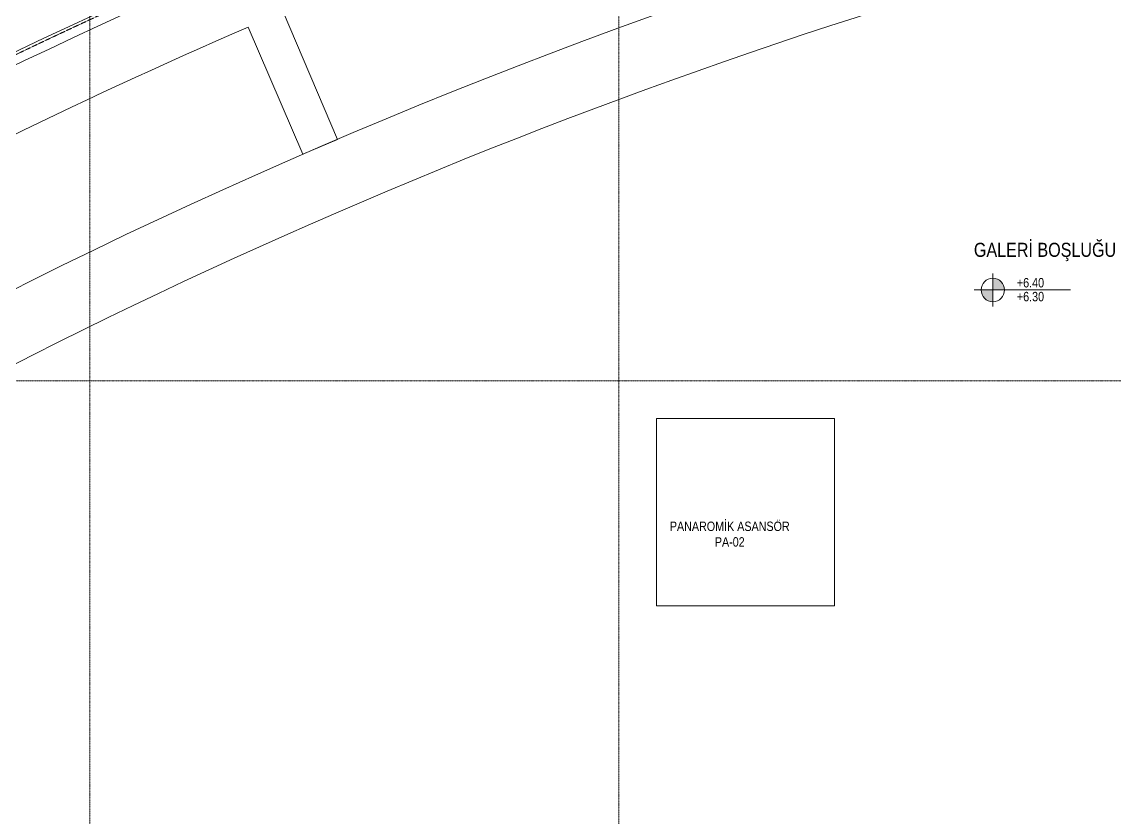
# Model space of a CAD drawing. Extents: x -1439 to 23780, y -1362 to 4476.
# Drawn here: x 13875 to 15042, y 718 to 1568 of the extents above; entities that cross this region are included whole.
import ezdxf
from ezdxf.enums import TextEntityAlignment as Align

# ---------------------------------------------------------------- set-up
doc = ezdxf.new("R2010")
doc.units = 0
doc.header["$MEASUREMENT"] = 0
for name, pattern in [('Audi$0$DASHDOT2', [0.5, 0.25, -0.125, 0, -0.125]), ('Audi$0$DOT2', [0.125, 0, -0.125]), ('Audi$0$HIDDEN', [0.375, 0.25, -0.125])]:
    doc.linetypes.add(name, pattern=pattern)
doc.layers.get('0').update_dxf_attribs({"color": 9, "lineweight": 9})
for name, color, linetype, lineweight in [('Audi$0$06B', 8, 'Continuous', 9), ('Audi$0$06C', 8, 'Continuous', 9), ('Audi$0$06D', 8, 'Continuous', 9), ('Audi$0$20', 8, 'Audi$0$DOT2', 9), ('Audi$0$21', 8, 'Continuous', 9), ('Audi$0$24', 8, 'Audi$0$DASHDOT2', 9), ('Audi$0$35', 8, 'Continuous', 9)]:
    doc.layers.add(name, color=color, linetype=linetype, lineweight=lineweight)
doc.styles.add('Audi$0$Arial', font='arial.ttf', dxfattribs={"height": 2.5})
doc.styles.add('Audi$0$MuuM_TEXT-STANDART', font='ARIALN.TTF')

# ---------------------------------------------------------------- blocks, each defined once
blk = doc.blocks.new('Audi$0$0_elevationtarget-p')
h = blk.add_hatch(color=256)
h.paths.add_polyline_path([(2.5, 0, 0.414214), (0, 2.5), (0, 0)])
h.paths.add_polyline_path([(0, 0), (-2.5, 0, 0.414214), (0, -2.5)])
blk.add_line((0, -3.5), (0, 3.5))
blk.add_lwpolyline([(16.6, 0), (-4, 0)])
blk.add_circle((0, 0), 2.5)
at = {"style": 'Audi$0$Arial'}
blk.add_attdef('BITMISKOT', text='', height=2, dxfattribs=at).set_placement((4.5, 0), align=Align.BOTTOM_LEFT)
blk.add_attdef('KABAKOT', text='', height=2, dxfattribs=at).set_placement((4.5, -0.59), align=Align.TOP_LEFT)
blk = doc.blocks.new('Audi$0$P-AKS_AUDI')
at = {"layer": 'Audi$0$21', "linetype": 'Audi$0$DASHDOT2'}
blk.add_lwpolyline([(-2664.62, -2580.53), (-2664.62, 1229.1)], dxfattribs=at)
at = {"layer": 'Audi$0$24'}
for points in [[(-2100, -2590), (-2100, 1250)], [(-3840, -1600), (360, -1600)]]:
    blk.add_lwpolyline(points, dxfattribs=at)
blk = doc.blocks.new('Audi$0$p-2. kat planı')
at = {"layer": 'Audi$0$20', "linetype": 'Audi$0$HIDDEN'}
blk.add_lwpolyline([(16671.5, 2158, 0.152192), (13054.4, 1065.3, 0.152192)], format="xyb", dxfattribs=at)
at = {"layer": 'Audi$0$24'}
blk.add_blockref('Audi$0$P-AKS_AUDI', (16612.5, 2785), dxfattribs=at)
at = {"layer": 'Audi$0$21', "style": 'Audi$0$MuuM_TEXT-STANDART'}
blk.add_text('GALERİ BOŞLUĞU', height=15, dxfattribs=at).set_placement((14891.3, 1317.4))
blk = doc.blocks.new('Audi$0$p-egikduvar')
at = {"layer": 'Audi$0$06D'}
blk.add_lwpolyline([(434, 458.1), (492.4, 322.4), (529.4, 338.1), (471.3, 474.2)], dxfattribs=at)
blk.add_lwpolyline([(-106.3, 191.9, -0.024013), (434, 458.1, -13.411976)], format="xyb", dxfattribs=at)

msp = doc.modelspace()

# ---------------------------------------------------------------- linework, layer by layer
at = {"layer": 'Audi$0$06B'}
for points in [[(13055.87, 1124.03, -0.1499725), (16650.5, 2206.09)], [(13033.61, 1157.26, -0.075525), (14783.96, 1979.92, -0.075525)]]:
    msp.add_lwpolyline(points, format="xyb", dxfattribs=at)
at = {"layer": 'Audi$0$06C'}
msp.add_lwpolyline([(13124.69, 1100.45), (13117.7, 1111.05, -0.1463969), (16605.5, 2161.14), (16605.5, 2148.44, 0.1463961), (13124.69, 1100.45, 3.3214153)], format="xyb", dxfattribs=at)
at = {"layer": 'Audi$0$06D'}
msp.add_lwpolyline([(15949.84, 1897.89, 0.099521), (13648.07, 1167.17, 0.099521)], format="xyb", dxfattribs=at)
msp.add_lwpolyline([(14742.5, 945), (14552.5, 945), (14552.5, 1145), (14742.5, 1145)], close=True, dxfattribs=at)
at = {"layer": 'Audi$0$20', "linetype": 'Audi$0$HIDDEN'}
for points in [[(13074.5, 1250.48, -0.1465747), (16650.5, 2301.36, -0.1465747)], [(13074.5, 1209.1, -0.1475534), (16652.5, 2266.71)]]:
    msp.add_lwpolyline(points, format="xyb", dxfattribs=at)
at = {"layer": 'Audi$0$35'}
msp.add_lwpolyline([(16650.5, 2363), (16650.5, 2272.98, 0.147272), (13074.5, 1216.59), (13074.5, 1835), (13854.5, 1835), (13854.5, 2483.5), (13840.44, 2489.8), (13837.5, 2489.8), (13837.5, 2570.2), (13840.5, 2570.2), (13854.5, 2576.5), (13854.5, 2580), (13854.5, 2657), (13835.5, 2657), (13835.5, 2763), (13854.5, 2763), (13854.5, 2803), (14182.5, 2803), (14182.5, 2363)], format="xyb", close=True, dxfattribs=at)
msp.add_lwpolyline([(16670.8, 1862.43, 0.158669), (13096.04, 734.16, 0.158669)], format="xyb", dxfattribs=at)

# ---------------------------------------------------------------- block references
msp.add_blockref('Audi$0$p-2. kat planı', (0, 0))
at = {"layer": 'Audi$0$06D'}
msp.add_blockref('Audi$0$p-egikduvar', (13682.75, 1104.54), dxfattribs=at)
at = {"layer": 'Audi$0$21'}
ref = msp.add_blockref('Audi$0$0_elevationtarget-p', (14911.52, 1282.08), dxfattribs=dict(at, xscale=5, yscale=5, zscale=0.5))
ref.add_attrib('BITMISKOT', ' +6.40', dxfattribs={"layer": '0', "height": 10, "style": 'Audi$0$MuuM_TEXT-STANDART'}).set_placement((14934.02, 1281.81), align=Align.BOTTOM_LEFT)
ref.add_attrib('KABAKOT', ' +6.30', dxfattribs={"layer": '0', "height": 10, "style": 'Audi$0$MuuM_TEXT-STANDART'}).set_placement((14934.02, 1266.98), align=Align.BOTTOM_LEFT)

# ---------------------------------------------------------------- texts
at = {"layer": 'Audi$0$21', "insert": (14630.78, 1021.48), "char_height": 10, "attachment_point": 5, "style": 'Audi$0$MuuM_TEXT-STANDART'}
msp.add_mtext_dynamic_manual_height_columns('PANAROMİK ASANSÖR\\PPA-02', width=388.5584, gutter_width=156.51, heights=[0], dxfattribs=at)

doc.saveas('drawing.dxf')
